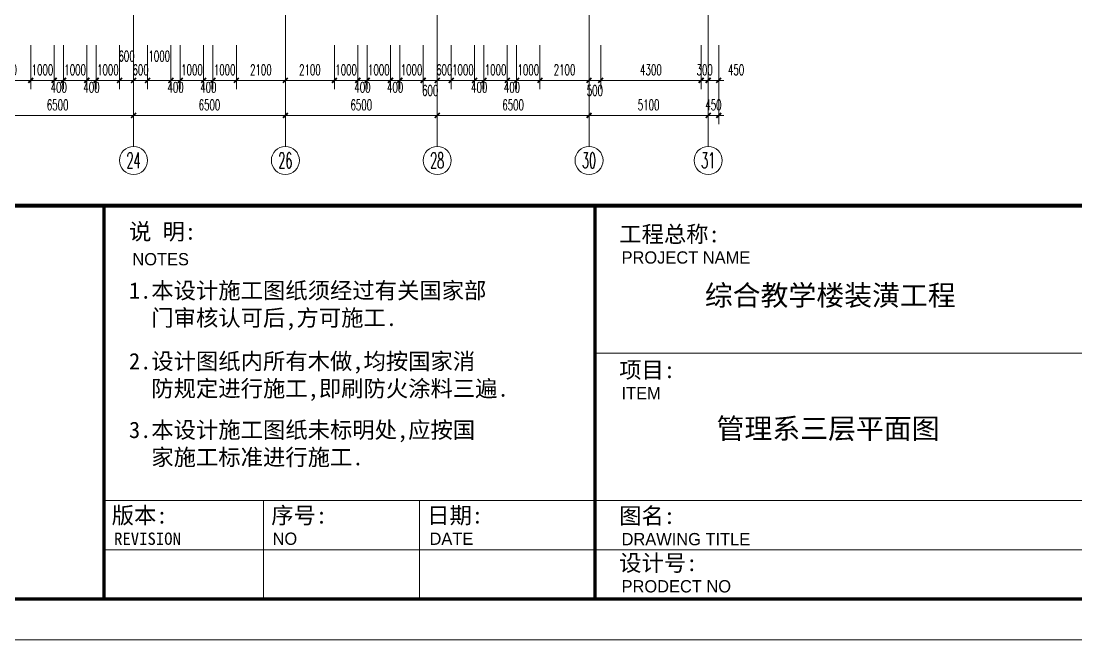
# Model space of a CAD drawing. Extents: x 2719331 to 3465925, y -270324 to -167476.
# Drawn here: x 3090823 to 3135982, y -270324 to -243848 of the extents above; entities that cross this region are included whole.
import ezdxf
from ezdxf.enums import TextEntityAlignment as Align

# ---------------------------------------------------------------- set-up
doc = ezdxf.new("R2010")
doc.units = 0
doc.header["$LTSCALE"] = 1500
doc.header["$MEASUREMENT"] = 0
doc.layers.get('0').update_dxf_attribs({"linetype": 'CONTINUOUS', "lineweight": 0})
doc.layers.get('DEFPOINTS').update_dxf_attribs({"linetype": 'CONTINUOUS', "lineweight": 5})
for name, color, linetype, lineweight in [('AXIS', 7, 'CONTINUOUS', 5), ('AXIS_TEXT', 7, 'CONTINUOUS', 5), ('我的', 7, 'CONTINUOUS', 5)]:
    doc.layers.add(name, color=color, linetype=linetype, lineweight=lineweight)
doc.styles.add('COMPLEX', font='COMPLEX')
doc.styles.add('DIM_FONT', font='romans.shx', dxfattribs={"width": 0.6})
doc.styles.get("Standard").update_dxf_attribs({"font": 'SIMHEI.TTF', "height": 1.2})
doc.dimstyles.new('DIMN150', dxfattribs={"dimscale": 1.5, "dimtxt": 300, "dimasz": 1, "dimexe": 250, "dimexo": 300, "dimgap": 150, "dimtad": 1, "dimdec": 0, "dimdsep": 46, "dimtxsty": 'DIM_FONT', "dimblk": '_DIMX', "dimcen": 2.5, "dimdle": 0.3, "dimclrd": 7, "dimclre": 256, "dimclrt": 256, "dimadec": 0, "dimazin": 0, "dimtfac": 1, "dimtdec": 0, "dimtix": 1, "dimtmove": 2, "dimatfit": 3, "dimldrblk": '_DIMX', "dimfxl": 1, "dimtvp": 1, "dimtolj": 1, "dimtzin": 0, "dimlwd": -1, "dimlwe": -1, "dimarcsym": 0})

# ---------------------------------------------------------------- blocks, each defined once
blk = doc.blocks.new('_AXISO')
blk.add_circle((0, 0), 0.5)
at = {"layer": 'AXIS_TEXT', "style": 'COMPLEX', "width": 1.041667}
blk.add_attdef('A', text='', height=0.56, dxfattribs=at).set_placement((-0.25, -0.28), (0.25, -0.28), align=Align.FIT)
blk = doc.blocks.new('_DIMX')
blk.add_line((-150, 0), (150, 0))
at = {"const_width": 50}
blk.add_lwpolyline([(-70, -70), (70, 70)], dxfattribs=at)
blk = doc.blocks.new('*D1509')
at = {"layer": 'DEFPOINTS', "color": 0, "lineweight": 25}
for p in [(3115138, -244447), (3120239, -244434), (3115138, -247884)]:
    blk.add_point(p, dxfattribs=at)
at = {"layer": '我的'}
for p, q in [((3115138, -244897), (3115138, -248259)), ((3120239, -244884), (3120239, -248259))]:
    blk.add_line(p, q, dxfattribs=at)
at = {"layer": '我的', "color": 7}
blk.add_line((3120237, -247884), (3115140, -247884), dxfattribs=at)
at = {"layer": '我的', "color": 7, "xscale": 1.5, "yscale": 1.5, "zscale": 1.5, "rotation": 180}
blk.add_blockref('_DIMX', (3115138, -247884), dxfattribs=at)
at = {"layer": '我的', "color": 7, "xscale": 1.5, "yscale": 1.5, "zscale": 1.5}
blk.add_blockref('_DIMX', (3120239, -247884), dxfattribs=at)
at = {"layer": '我的', "lineweight": 0, "insert": (3117688, -247434), "char_height": 450, "attachment_point": 5, "style": 'DIM_FONT'}
blk.add_mtext('\\A1;5100', dxfattribs=at)
blk = doc.blocks.new('*D1534')
at = {"layer": 'DEFPOINTS', "color": 0, "lineweight": 25}
for p in [(3093638, -244434), (3094038, -244434), (3093638, -246384)]:
    blk.add_point(p, dxfattribs=at)
at = {"layer": '我的'}
for p, q in [((3093638, -244884), (3093638, -246759)), ((3094038, -244884), (3094038, -246759))]:
    blk.add_line(p, q, dxfattribs=at)
at = {"layer": '我的', "color": 7}
for p, q in [((3093637, -246384), (3093635, -246384)), ((3094038, -246384), (3093638, -246384)), ((3094040, -246384), (3094041, -246384))]:
    blk.add_line(p, q, dxfattribs=at)
at = {"layer": '我的', "color": 7, "xscale": 1.5, "yscale": 1.5, "zscale": 1.5}
blk.add_blockref('_DIMX', (3093638, -246384), dxfattribs=at)
at = {"layer": '我的', "color": 7, "xscale": 1.5, "yscale": 1.5, "zscale": 1.5, "rotation": 180}
blk.add_blockref('_DIMX', (3094038, -246384), dxfattribs=at)
at = {"layer": '我的', "lineweight": 0, "insert": (3093838, -246684), "char_height": 450, "attachment_point": 5, "style": 'DIM_FONT'}
blk.add_mtext('\\A1;400', dxfattribs=at)
blk = doc.blocks.new('*D1535')
at = {"layer": 'DEFPOINTS', "color": 0, "lineweight": 25}
for p in [(3092638, -244434), (3093638, -244434), (3092638, -246384)]:
    blk.add_point(p, dxfattribs=at)
at = {"layer": '我的'}
for p, q in [((3092638, -244884), (3092638, -246759)), ((3093638, -244884), (3093638, -246759))]:
    blk.add_line(p, q, dxfattribs=at)
at = {"layer": '我的', "color": 7}
for p, q in [((3092637, -246384), (3092635, -246384)), ((3093638, -246384), (3092638, -246384)), ((3093640, -246384), (3093641, -246384))]:
    blk.add_line(p, q, dxfattribs=at)
at = {"layer": '我的', "color": 7, "xscale": 1.5, "yscale": 1.5, "zscale": 1.5}
blk.add_blockref('_DIMX', (3092638, -246384), dxfattribs=at)
at = {"layer": '我的', "color": 7, "xscale": 1.5, "yscale": 1.5, "zscale": 1.5, "rotation": 180}
blk.add_blockref('_DIMX', (3093638, -246384), dxfattribs=at)
at = {"layer": '我的', "lineweight": 0, "insert": (3093138, -245934), "char_height": 450, "attachment_point": 5, "style": 'DIM_FONT'}
blk.add_mtext('\\A1;1000', dxfattribs=at)
blk = doc.blocks.new('*D1536')
at = {"layer": 'DEFPOINTS', "color": 0, "lineweight": 25}
for p in [(3092238, -244434), (3092638, -244434), (3092238, -246384)]:
    blk.add_point(p, dxfattribs=at)
at = {"layer": '我的'}
for p, q in [((3092238, -244884), (3092238, -246759)), ((3092638, -244884), (3092638, -246759))]:
    blk.add_line(p, q, dxfattribs=at)
at = {"layer": '我的', "color": 7}
for p, q in [((3092237, -246384), (3092235, -246384)), ((3092638, -246384), (3092238, -246384)), ((3092640, -246384), (3092641, -246384))]:
    blk.add_line(p, q, dxfattribs=at)
at = {"layer": '我的', "color": 7, "xscale": 1.5, "yscale": 1.5, "zscale": 1.5}
blk.add_blockref('_DIMX', (3092238, -246384), dxfattribs=at)
at = {"layer": '我的', "color": 7, "xscale": 1.5, "yscale": 1.5, "zscale": 1.5, "rotation": 180}
blk.add_blockref('_DIMX', (3092638, -246384), dxfattribs=at)
at = {"layer": '我的', "lineweight": 0, "insert": (3092438, -246684), "char_height": 450, "attachment_point": 5, "style": 'DIM_FONT'}
blk.add_mtext('\\A1;400', dxfattribs=at)
blk = doc.blocks.new('*D1537')
at = {"layer": 'DEFPOINTS', "color": 0, "lineweight": 25}
for p in [(3091238, -244434), (3092238, -244434), (3091238, -246384)]:
    blk.add_point(p, dxfattribs=at)
at = {"layer": '我的'}
for p, q in [((3091238, -244884), (3091238, -246759)), ((3092238, -244884), (3092238, -246759))]:
    blk.add_line(p, q, dxfattribs=at)
at = {"layer": '我的', "color": 7}
for p, q in [((3091237, -246384), (3091235, -246384)), ((3092238, -246384), (3091238, -246384)), ((3092240, -246384), (3092241, -246384))]:
    blk.add_line(p, q, dxfattribs=at)
at = {"layer": '我的', "color": 7, "xscale": 1.5, "yscale": 1.5, "zscale": 1.5}
blk.add_blockref('_DIMX', (3091238, -246384), dxfattribs=at)
at = {"layer": '我的', "color": 7, "xscale": 1.5, "yscale": 1.5, "zscale": 1.5, "rotation": 180}
blk.add_blockref('_DIMX', (3092238, -246384), dxfattribs=at)
at = {"layer": '我的', "lineweight": 0, "insert": (3091738, -245934), "char_height": 450, "attachment_point": 5, "style": 'DIM_FONT'}
blk.add_mtext('\\A1;1000', dxfattribs=at)
blk = doc.blocks.new('*D1542')
at = {"layer": 'DEFPOINTS', "color": 0, "lineweight": 25}
for p in [(3115138, -244434), (3115638, -244434), (3115638, -246384)]:
    blk.add_point(p, dxfattribs=at)
at = {"layer": '我的'}
for p, q in [((3115138, -244884), (3115138, -246759)), ((3115638, -244884), (3115638, -246759))]:
    blk.add_line(p, q, dxfattribs=at)
at = {"layer": '我的', "color": 7}
blk.add_line((3115140, -246384), (3115637, -246384), dxfattribs=at)
at = {"layer": '我的', "color": 7, "xscale": 1.5, "yscale": 1.5, "zscale": 1.5, "rotation": 180}
blk.add_blockref('_DIMX', (3115138, -246384), dxfattribs=at)
at = {"layer": '我的', "color": 7, "xscale": 1.5, "yscale": 1.5, "zscale": 1.5}
blk.add_blockref('_DIMX', (3115638, -246384), dxfattribs=at)
at = {"layer": '我的', "lineweight": 0, "insert": (3115388, -246816), "char_height": 450, "attachment_point": 5, "style": 'DIM_FONT'}
blk.add_mtext('\\A1;500', dxfattribs=at)
blk = doc.blocks.new('*D1543')
at = {"layer": 'DEFPOINTS', "color": 0, "lineweight": 25}
for p in [(3113038, -244434), (3115138, -244434), (3115138, -246384)]:
    blk.add_point(p, dxfattribs=at)
at = {"layer": '我的'}
for p, q in [((3113038, -244884), (3113038, -246759)), ((3115138, -244884), (3115138, -246759))]:
    blk.add_line(p, q, dxfattribs=at)
at = {"layer": '我的', "color": 7}
blk.add_line((3113040, -246384), (3115137, -246384), dxfattribs=at)
at = {"layer": '我的', "color": 7, "xscale": 1.5, "yscale": 1.5, "zscale": 1.5, "rotation": 180}
blk.add_blockref('_DIMX', (3113038, -246384), dxfattribs=at)
at = {"layer": '我的', "color": 7, "xscale": 1.5, "yscale": 1.5, "zscale": 1.5}
blk.add_blockref('_DIMX', (3115138, -246384), dxfattribs=at)
at = {"layer": '我的', "lineweight": 0, "insert": (3114088, -245934), "char_height": 450, "attachment_point": 5, "style": 'DIM_FONT'}
blk.add_mtext('\\A1;2100', dxfattribs=at)
blk = doc.blocks.new('*D1545')
at = {"layer": 'DEFPOINTS', "color": 0, "lineweight": 25}
for p in [(3120239, -244434), (3120689, -244884), (3120689, -247884)]:
    blk.add_point(p, dxfattribs=at)
at = {"layer": '我的'}
for p, q in [((3120239, -244884), (3120239, -248259)), ((3120689, -245334), (3120689, -248259))]:
    blk.add_line(p, q, dxfattribs=at)
at = {"layer": '我的', "color": 7}
for p, q in [((3120237, -247884), (3120236, -247884)), ((3120239, -247884), (3120689, -247884)), ((3120690, -247884), (3120692, -247884))]:
    blk.add_line(p, q, dxfattribs=at)
at = {"layer": '我的', "color": 7, "xscale": 1.5, "yscale": 1.5, "zscale": 1.5}
blk.add_blockref('_DIMX', (3120239, -247884), dxfattribs=at)
at = {"layer": '我的', "color": 7, "xscale": 1.5, "yscale": 1.5, "zscale": 1.5, "rotation": 180}
blk.add_blockref('_DIMX', (3120689, -247884), dxfattribs=at)
at = {"layer": '我的', "lineweight": 0, "insert": (3120464, -247434), "char_height": 450, "attachment_point": 5, "style": 'DIM_FONT'}
blk.add_mtext('\\A1;450', dxfattribs=at)
blk = doc.blocks.new('*D1572')
at = {"layer": 'DEFPOINTS', "color": 0, "lineweight": 25}
for p in [(3089138, -244434), (3091238, -244434), (3091238, -246384)]:
    blk.add_point(p, dxfattribs=at)
at = {"layer": '我的'}
for p, q in [((3089138, -244884), (3089138, -246759)), ((3091238, -244884), (3091238, -246759))]:
    blk.add_line(p, q, dxfattribs=at)
at = {"layer": '我的', "color": 7}
blk.add_line((3089140, -246384), (3091237, -246384), dxfattribs=at)
at = {"layer": '我的', "color": 7, "xscale": 1.5, "yscale": 1.5, "zscale": 1.5, "rotation": 180}
blk.add_blockref('_DIMX', (3089138, -246384), dxfattribs=at)
at = {"layer": '我的', "color": 7, "xscale": 1.5, "yscale": 1.5, "zscale": 1.5}
blk.add_blockref('_DIMX', (3091238, -246384), dxfattribs=at)
at = {"layer": '我的', "lineweight": 0, "insert": (3090188, -245934), "char_height": 450, "attachment_point": 5, "style": 'DIM_FONT'}
blk.add_mtext('\\A1;2100', dxfattribs=at)
blk = doc.blocks.new('*D1573')
at = {"layer": 'DEFPOINTS', "color": 0, "lineweight": 25}
for p in [(3094038, -244434), (3095038, -244434), (3095038, -246384)]:
    blk.add_point(p, dxfattribs=at)
at = {"layer": '我的'}
for p, q in [((3094038, -244884), (3094038, -246759)), ((3095038, -244884), (3095038, -246759))]:
    blk.add_line(p, q, dxfattribs=at)
at = {"layer": '我的', "color": 7}
for p, q in [((3094037, -246384), (3094035, -246384)), ((3094038, -246384), (3095038, -246384)), ((3095040, -246384), (3095041, -246384))]:
    blk.add_line(p, q, dxfattribs=at)
at = {"layer": '我的', "color": 7, "xscale": 1.5, "yscale": 1.5, "zscale": 1.5}
blk.add_blockref('_DIMX', (3094038, -246384), dxfattribs=at)
at = {"layer": '我的', "color": 7, "xscale": 1.5, "yscale": 1.5, "zscale": 1.5, "rotation": 180}
blk.add_blockref('_DIMX', (3095038, -246384), dxfattribs=at)
at = {"layer": '我的', "lineweight": 0, "insert": (3094538, -245934), "char_height": 450, "attachment_point": 5, "style": 'DIM_FONT'}
blk.add_mtext('\\A1;1000', dxfattribs=at)
blk = doc.blocks.new('*D1574')
at = {"layer": 'DEFPOINTS', "color": 0, "lineweight": 25}
for p in [(3095038, -244434), (3095638, -244434), (3095038, -246384)]:
    blk.add_point(p, dxfattribs=at)
at = {"layer": '我的'}
for p, q in [((3095038, -244884), (3095038, -246759)), ((3095638, -244884), (3095638, -246759))]:
    blk.add_line(p, q, dxfattribs=at)
at = {"layer": '我的', "color": 7}
blk.add_line((3095637, -246384), (3095040, -246384), dxfattribs=at)
at = {"layer": '我的', "color": 7, "xscale": 1.5, "yscale": 1.5, "zscale": 1.5, "rotation": 180}
blk.add_blockref('_DIMX', (3095038, -246384), dxfattribs=at)
at = {"layer": '我的', "color": 7, "xscale": 1.5, "yscale": 1.5, "zscale": 1.5}
blk.add_blockref('_DIMX', (3095638, -246384), dxfattribs=at)
at = {"layer": '我的', "lineweight": 0, "insert": (3095338, -245347), "char_height": 450, "attachment_point": 5, "style": 'DIM_FONT'}
blk.add_mtext('\\A1;600', dxfattribs=at)
blk = doc.blocks.new('*D1575')
at = {"layer": 'DEFPOINTS', "color": 0, "lineweight": 25}
for p in [(3095638, -244434), (3096238, -244434), (3096238, -246384)]:
    blk.add_point(p, dxfattribs=at)
at = {"layer": '我的'}
for p, q in [((3095638, -244884), (3095638, -246759)), ((3096238, -244884), (3096238, -246759))]:
    blk.add_line(p, q, dxfattribs=at)
at = {"layer": '我的', "color": 7}
for p, q in [((3095637, -246384), (3095635, -246384)), ((3095638, -246384), (3096238, -246384)), ((3096240, -246384), (3096241, -246384))]:
    blk.add_line(p, q, dxfattribs=at)
at = {"layer": '我的', "color": 7, "xscale": 1.5, "yscale": 1.5, "zscale": 1.5}
blk.add_blockref('_DIMX', (3095638, -246384), dxfattribs=at)
at = {"layer": '我的', "color": 7, "xscale": 1.5, "yscale": 1.5, "zscale": 1.5, "rotation": 180}
blk.add_blockref('_DIMX', (3096238, -246384), dxfattribs=at)
at = {"layer": '我的', "lineweight": 0, "insert": (3095938, -245934), "char_height": 450, "attachment_point": 5, "style": 'DIM_FONT'}
blk.add_mtext('\\A1;600', dxfattribs=at)
blk = doc.blocks.new('*D1576')
at = {"layer": 'DEFPOINTS', "color": 0, "lineweight": 25}
for p in [(3097238, -244434), (3097638, -244434), (3097638, -246384)]:
    blk.add_point(p, dxfattribs=at)
at = {"layer": '我的'}
for p, q in [((3097238, -244884), (3097238, -246759)), ((3097638, -244884), (3097638, -246759))]:
    blk.add_line(p, q, dxfattribs=at)
at = {"layer": '我的', "color": 7}
for p, q in [((3097237, -246384), (3097235, -246384)), ((3097238, -246384), (3097638, -246384)), ((3097640, -246384), (3097641, -246384))]:
    blk.add_line(p, q, dxfattribs=at)
at = {"layer": '我的', "color": 7, "xscale": 1.5, "yscale": 1.5, "zscale": 1.5}
blk.add_blockref('_DIMX', (3097238, -246384), dxfattribs=at)
at = {"layer": '我的', "color": 7, "xscale": 1.5, "yscale": 1.5, "zscale": 1.5, "rotation": 180}
blk.add_blockref('_DIMX', (3097638, -246384), dxfattribs=at)
at = {"layer": '我的', "lineweight": 0, "insert": (3097438, -246684), "char_height": 450, "attachment_point": 5, "style": 'DIM_FONT'}
blk.add_mtext('\\A1;400', dxfattribs=at)
blk = doc.blocks.new('*D1577')
at = {"layer": 'DEFPOINTS', "color": 0, "lineweight": 25}
for p in [(3097638, -244434), (3098638, -244434), (3098638, -246384)]:
    blk.add_point(p, dxfattribs=at)
at = {"layer": '我的'}
for p, q in [((3097638, -244884), (3097638, -246759)), ((3098638, -244884), (3098638, -246759))]:
    blk.add_line(p, q, dxfattribs=at)
at = {"layer": '我的', "color": 7}
for p, q in [((3097637, -246384), (3097635, -246384)), ((3097638, -246384), (3098638, -246384)), ((3098640, -246384), (3098641, -246384))]:
    blk.add_line(p, q, dxfattribs=at)
at = {"layer": '我的', "color": 7, "xscale": 1.5, "yscale": 1.5, "zscale": 1.5}
blk.add_blockref('_DIMX', (3097638, -246384), dxfattribs=at)
at = {"layer": '我的', "color": 7, "xscale": 1.5, "yscale": 1.5, "zscale": 1.5, "rotation": 180}
blk.add_blockref('_DIMX', (3098638, -246384), dxfattribs=at)
at = {"layer": '我的', "lineweight": 0, "insert": (3098138, -245934), "char_height": 450, "attachment_point": 5, "style": 'DIM_FONT'}
blk.add_mtext('\\A1;1000', dxfattribs=at)
blk = doc.blocks.new('*D1578')
at = {"layer": 'DEFPOINTS', "color": 0, "lineweight": 25}
for p in [(3098638, -244434), (3099038, -244434), (3099038, -246384)]:
    blk.add_point(p, dxfattribs=at)
at = {"layer": '我的'}
for p, q in [((3098638, -244884), (3098638, -246759)), ((3099038, -244884), (3099038, -246759))]:
    blk.add_line(p, q, dxfattribs=at)
at = {"layer": '我的', "color": 7}
for p, q in [((3098637, -246384), (3098635, -246384)), ((3098638, -246384), (3099038, -246384)), ((3099040, -246384), (3099041, -246384))]:
    blk.add_line(p, q, dxfattribs=at)
at = {"layer": '我的', "color": 7, "xscale": 1.5, "yscale": 1.5, "zscale": 1.5}
blk.add_blockref('_DIMX', (3098638, -246384), dxfattribs=at)
at = {"layer": '我的', "color": 7, "xscale": 1.5, "yscale": 1.5, "zscale": 1.5, "rotation": 180}
blk.add_blockref('_DIMX', (3099038, -246384), dxfattribs=at)
at = {"layer": '我的', "lineweight": 0, "insert": (3098838, -246684), "char_height": 450, "attachment_point": 5, "style": 'DIM_FONT'}
blk.add_mtext('\\A1;400', dxfattribs=at)
blk = doc.blocks.new('*D1579')
at = {"layer": 'DEFPOINTS', "color": 0, "lineweight": 25}
for p in [(3099038, -244434), (3100038, -244434), (3100038, -246384)]:
    blk.add_point(p, dxfattribs=at)
at = {"layer": '我的'}
for p, q in [((3099038, -244884), (3099038, -246759)), ((3100038, -244884), (3100038, -246759))]:
    blk.add_line(p, q, dxfattribs=at)
at = {"layer": '我的', "color": 7}
for p, q in [((3099037, -246384), (3099035, -246384)), ((3099038, -246384), (3100038, -246384)), ((3100040, -246384), (3100041, -246384))]:
    blk.add_line(p, q, dxfattribs=at)
at = {"layer": '我的', "color": 7, "xscale": 1.5, "yscale": 1.5, "zscale": 1.5}
blk.add_blockref('_DIMX', (3099038, -246384), dxfattribs=at)
at = {"layer": '我的', "color": 7, "xscale": 1.5, "yscale": 1.5, "zscale": 1.5, "rotation": 180}
blk.add_blockref('_DIMX', (3100038, -246384), dxfattribs=at)
at = {"layer": '我的', "lineweight": 0, "insert": (3099538, -245934), "char_height": 450, "attachment_point": 5, "style": 'DIM_FONT'}
blk.add_mtext('\\A1;1000', dxfattribs=at)
blk = doc.blocks.new('*D1580')
at = {"layer": 'DEFPOINTS', "color": 0, "lineweight": 25}
for p in [(3096238, -244434), (3097238, -244434), (3096238, -246384)]:
    blk.add_point(p, dxfattribs=at)
at = {"layer": '我的'}
for p, q in [((3096238, -244884), (3096238, -246759)), ((3097238, -244884), (3097238, -246759))]:
    blk.add_line(p, q, dxfattribs=at)
at = {"layer": '我的', "color": 7}
blk.add_line((3097237, -246384), (3096240, -246384), dxfattribs=at)
at = {"layer": '我的', "color": 7, "xscale": 1.5, "yscale": 1.5, "zscale": 1.5, "rotation": 180}
blk.add_blockref('_DIMX', (3096238, -246384), dxfattribs=at)
at = {"layer": '我的', "color": 7, "xscale": 1.5, "yscale": 1.5, "zscale": 1.5}
blk.add_blockref('_DIMX', (3097238, -246384), dxfattribs=at)
at = {"layer": '我的', "lineweight": 0, "insert": (3096738, -245347), "char_height": 450, "attachment_point": 5, "style": 'DIM_FONT'}
blk.add_mtext('\\A1;1000', dxfattribs=at)
blk = doc.blocks.new('*D1582')
at = {"layer": 'DEFPOINTS', "color": 0, "lineweight": 25}
for p in [(3089138, -244434), (3095638, -244434), (3089138, -247884)]:
    blk.add_point(p, dxfattribs=at)
at = {"layer": '我的'}
for p, q in [((3089138, -244884), (3089138, -248259)), ((3095638, -244884), (3095638, -248259))]:
    blk.add_line(p, q, dxfattribs=at)
at = {"layer": '我的', "color": 7}
blk.add_line((3095637, -247884), (3089140, -247884), dxfattribs=at)
at = {"layer": '我的', "color": 7, "xscale": 1.5, "yscale": 1.5, "zscale": 1.5, "rotation": 180}
blk.add_blockref('_DIMX', (3089138, -247884), dxfattribs=at)
at = {"layer": '我的', "color": 7, "xscale": 1.5, "yscale": 1.5, "zscale": 1.5}
blk.add_blockref('_DIMX', (3095638, -247884), dxfattribs=at)
at = {"layer": '我的', "lineweight": 0, "insert": (3092388, -247434), "char_height": 450, "attachment_point": 5, "style": 'DIM_FONT'}
blk.add_mtext('\\A1;6500', dxfattribs=at)
blk = doc.blocks.new('*D1583')
at = {"layer": 'DEFPOINTS', "color": 0, "lineweight": 25}
for p in [(3095638, -244434), (3102138, -244434), (3102138, -247884)]:
    blk.add_point(p, dxfattribs=at)
at = {"layer": '我的'}
for p, q in [((3095638, -244884), (3095638, -248259)), ((3102138, -244884), (3102138, -248259))]:
    blk.add_line(p, q, dxfattribs=at)
at = {"layer": '我的', "color": 7}
blk.add_line((3095640, -247884), (3102137, -247884), dxfattribs=at)
at = {"layer": '我的', "color": 7, "xscale": 1.5, "yscale": 1.5, "zscale": 1.5, "rotation": 180}
blk.add_blockref('_DIMX', (3095638, -247884), dxfattribs=at)
at = {"layer": '我的', "color": 7, "xscale": 1.5, "yscale": 1.5, "zscale": 1.5}
blk.add_blockref('_DIMX', (3102138, -247884), dxfattribs=at)
at = {"layer": '我的', "lineweight": 0, "insert": (3098888, -247434), "char_height": 450, "attachment_point": 5, "style": 'DIM_FONT'}
blk.add_mtext('\\A1;6500', dxfattribs=at)
blk = doc.blocks.new('*D1584')
at = {"layer": 'DEFPOINTS', "color": 0, "lineweight": 25}
for p in [(3102138, -244434), (3108638, -244434), (3102138, -247884)]:
    blk.add_point(p, dxfattribs=at)
at = {"layer": '我的'}
for p, q in [((3102138, -244884), (3102138, -248259)), ((3108638, -244884), (3108638, -248259))]:
    blk.add_line(p, q, dxfattribs=at)
at = {"layer": '我的', "color": 7}
blk.add_line((3108637, -247884), (3102140, -247884), dxfattribs=at)
at = {"layer": '我的', "color": 7, "xscale": 1.5, "yscale": 1.5, "zscale": 1.5, "rotation": 180}
blk.add_blockref('_DIMX', (3102138, -247884), dxfattribs=at)
at = {"layer": '我的', "color": 7, "xscale": 1.5, "yscale": 1.5, "zscale": 1.5}
blk.add_blockref('_DIMX', (3108638, -247884), dxfattribs=at)
at = {"layer": '我的', "lineweight": 0, "insert": (3105388, -247434), "char_height": 450, "attachment_point": 5, "style": 'DIM_FONT'}
blk.add_mtext('\\A1;6500', dxfattribs=at)
blk = doc.blocks.new('*D1585')
at = {"layer": 'DEFPOINTS', "color": 0, "lineweight": 25}
for p in [(3108638, -244434), (3115138, -244434), (3115138, -247884)]:
    blk.add_point(p, dxfattribs=at)
at = {"layer": '我的'}
for p, q in [((3108638, -244884), (3108638, -248259)), ((3115138, -244884), (3115138, -248259))]:
    blk.add_line(p, q, dxfattribs=at)
at = {"layer": '我的', "color": 7}
blk.add_line((3108640, -247884), (3115137, -247884), dxfattribs=at)
at = {"layer": '我的', "color": 7, "xscale": 1.5, "yscale": 1.5, "zscale": 1.5, "rotation": 180}
blk.add_blockref('_DIMX', (3108638, -247884), dxfattribs=at)
at = {"layer": '我的', "color": 7, "xscale": 1.5, "yscale": 1.5, "zscale": 1.5}
blk.add_blockref('_DIMX', (3115138, -247884), dxfattribs=at)
at = {"layer": '我的', "lineweight": 0, "insert": (3111888, -247434), "char_height": 450, "attachment_point": 5, "style": 'DIM_FONT'}
blk.add_mtext('\\A1;6500', dxfattribs=at)
blk = doc.blocks.new('*D1586')
at = {"layer": 'DEFPOINTS', "color": 0, "lineweight": 25}
for p in [(3105238, -244434), (3105638, -244434), (3105638, -246384)]:
    blk.add_point(p, dxfattribs=at)
at = {"layer": '我的'}
for p, q in [((3105238, -244884), (3105238, -246759)), ((3105638, -244884), (3105638, -246759))]:
    blk.add_line(p, q, dxfattribs=at)
at = {"layer": '我的', "color": 7}
for p, q in [((3105237, -246384), (3105235, -246384)), ((3105238, -246384), (3105638, -246384)), ((3105640, -246384), (3105641, -246384))]:
    blk.add_line(p, q, dxfattribs=at)
at = {"layer": '我的', "color": 7, "xscale": 1.5, "yscale": 1.5, "zscale": 1.5}
blk.add_blockref('_DIMX', (3105238, -246384), dxfattribs=at)
at = {"layer": '我的', "color": 7, "xscale": 1.5, "yscale": 1.5, "zscale": 1.5, "rotation": 180}
blk.add_blockref('_DIMX', (3105638, -246384), dxfattribs=at)
at = {"layer": '我的', "lineweight": 0, "insert": (3105438, -246684), "char_height": 450, "attachment_point": 5, "style": 'DIM_FONT'}
blk.add_mtext('\\A1;400', dxfattribs=at)
blk = doc.blocks.new('*D1587')
at = {"layer": 'DEFPOINTS', "color": 0, "lineweight": 25}
for p in [(3105638, -244434), (3106638, -244434), (3106638, -246384)]:
    blk.add_point(p, dxfattribs=at)
at = {"layer": '我的'}
for p, q in [((3105638, -244884), (3105638, -246759)), ((3106638, -244884), (3106638, -246759))]:
    blk.add_line(p, q, dxfattribs=at)
at = {"layer": '我的', "color": 7}
for p, q in [((3105637, -246384), (3105635, -246384)), ((3105638, -246384), (3106638, -246384)), ((3106640, -246384), (3106641, -246384))]:
    blk.add_line(p, q, dxfattribs=at)
at = {"layer": '我的', "color": 7, "xscale": 1.5, "yscale": 1.5, "zscale": 1.5}
blk.add_blockref('_DIMX', (3105638, -246384), dxfattribs=at)
at = {"layer": '我的', "color": 7, "xscale": 1.5, "yscale": 1.5, "zscale": 1.5, "rotation": 180}
blk.add_blockref('_DIMX', (3106638, -246384), dxfattribs=at)
at = {"layer": '我的', "lineweight": 0, "insert": (3106138, -245934), "char_height": 450, "attachment_point": 5, "style": 'DIM_FONT'}
blk.add_mtext('\\A1;1000', dxfattribs=at)
blk = doc.blocks.new('*D1588')
at = {"layer": 'DEFPOINTS', "color": 0, "lineweight": 25}
for p in [(3106638, -244434), (3107038, -244434), (3107038, -246384)]:
    blk.add_point(p, dxfattribs=at)
at = {"layer": '我的'}
for p, q in [((3106638, -244884), (3106638, -246759)), ((3107038, -244884), (3107038, -246759))]:
    blk.add_line(p, q, dxfattribs=at)
at = {"layer": '我的', "color": 7}
for p, q in [((3106637, -246384), (3106635, -246384)), ((3106638, -246384), (3107038, -246384)), ((3107040, -246384), (3107041, -246384))]:
    blk.add_line(p, q, dxfattribs=at)
at = {"layer": '我的', "color": 7, "xscale": 1.5, "yscale": 1.5, "zscale": 1.5}
blk.add_blockref('_DIMX', (3106638, -246384), dxfattribs=at)
at = {"layer": '我的', "color": 7, "xscale": 1.5, "yscale": 1.5, "zscale": 1.5, "rotation": 180}
blk.add_blockref('_DIMX', (3107038, -246384), dxfattribs=at)
at = {"layer": '我的', "lineweight": 0, "insert": (3106838, -246684), "char_height": 450, "attachment_point": 5, "style": 'DIM_FONT'}
blk.add_mtext('\\A1;400', dxfattribs=at)
blk = doc.blocks.new('*D1589')
at = {"layer": 'DEFPOINTS', "color": 0, "lineweight": 25}
for p in [(3107038, -244434), (3108038, -244434), (3108038, -246384)]:
    blk.add_point(p, dxfattribs=at)
at = {"layer": '我的'}
for p, q in [((3107038, -244884), (3107038, -246759)), ((3108038, -244884), (3108038, -246759))]:
    blk.add_line(p, q, dxfattribs=at)
at = {"layer": '我的', "color": 7}
for p, q in [((3107037, -246384), (3107035, -246384)), ((3107038, -246384), (3108038, -246384)), ((3108040, -246384), (3108041, -246384))]:
    blk.add_line(p, q, dxfattribs=at)
at = {"layer": '我的', "color": 7, "xscale": 1.5, "yscale": 1.5, "zscale": 1.5}
blk.add_blockref('_DIMX', (3107038, -246384), dxfattribs=at)
at = {"layer": '我的', "color": 7, "xscale": 1.5, "yscale": 1.5, "zscale": 1.5, "rotation": 180}
blk.add_blockref('_DIMX', (3108038, -246384), dxfattribs=at)
at = {"layer": '我的', "lineweight": 0, "insert": (3107538, -245934), "char_height": 450, "attachment_point": 5, "style": 'DIM_FONT'}
blk.add_mtext('\\A1;1000', dxfattribs=at)
blk = doc.blocks.new('*D1590')
at = {"layer": 'DEFPOINTS', "color": 0, "lineweight": 25}
for p in [(3104238, -244434), (3105238, -244434), (3104238, -246384)]:
    blk.add_point(p, dxfattribs=at)
at = {"layer": '我的'}
for p, q in [((3104238, -244884), (3104238, -246759)), ((3105238, -244884), (3105238, -246759))]:
    blk.add_line(p, q, dxfattribs=at)
at = {"layer": '我的', "color": 7}
for p, q in [((3104237, -246384), (3104235, -246384)), ((3105238, -246384), (3104238, -246384)), ((3105240, -246384), (3105241, -246384))]:
    blk.add_line(p, q, dxfattribs=at)
at = {"layer": '我的', "color": 7, "xscale": 1.5, "yscale": 1.5, "zscale": 1.5}
blk.add_blockref('_DIMX', (3104238, -246384), dxfattribs=at)
at = {"layer": '我的', "color": 7, "xscale": 1.5, "yscale": 1.5, "zscale": 1.5, "rotation": 180}
blk.add_blockref('_DIMX', (3105238, -246384), dxfattribs=at)
at = {"layer": '我的', "lineweight": 0, "insert": (3104738, -245934), "char_height": 450, "attachment_point": 5, "style": 'DIM_FONT'}
blk.add_mtext('\\A1;1000', dxfattribs=at)
blk = doc.blocks.new('*D1591')
at = {"layer": 'DEFPOINTS', "color": 0, "lineweight": 25}
for p in [(3100038, -244434), (3102138, -244434), (3100038, -246384)]:
    blk.add_point(p, dxfattribs=at)
at = {"layer": '我的'}
for p, q in [((3100038, -244884), (3100038, -246759)), ((3102138, -244884), (3102138, -246759))]:
    blk.add_line(p, q, dxfattribs=at)
at = {"layer": '我的', "color": 7}
blk.add_line((3102137, -246384), (3100040, -246384), dxfattribs=at)
at = {"layer": '我的', "color": 7, "xscale": 1.5, "yscale": 1.5, "zscale": 1.5, "rotation": 180}
blk.add_blockref('_DIMX', (3100038, -246384), dxfattribs=at)
at = {"layer": '我的', "color": 7, "xscale": 1.5, "yscale": 1.5, "zscale": 1.5}
blk.add_blockref('_DIMX', (3102138, -246384), dxfattribs=at)
at = {"layer": '我的', "lineweight": 0, "insert": (3101088, -245934), "char_height": 450, "attachment_point": 5, "style": 'DIM_FONT'}
blk.add_mtext('\\A1;2100', dxfattribs=at)
blk = doc.blocks.new('*D1592')
at = {"layer": 'DEFPOINTS', "color": 0, "lineweight": 25}
for p in [(3102138, -244434), (3104238, -244434), (3104238, -246384)]:
    blk.add_point(p, dxfattribs=at)
at = {"layer": '我的'}
for p, q in [((3102138, -244884), (3102138, -246759)), ((3104238, -244884), (3104238, -246759))]:
    blk.add_line(p, q, dxfattribs=at)
at = {"layer": '我的', "color": 7}
blk.add_line((3102140, -246384), (3104237, -246384), dxfattribs=at)
at = {"layer": '我的', "color": 7, "xscale": 1.5, "yscale": 1.5, "zscale": 1.5, "rotation": 180}
blk.add_blockref('_DIMX', (3102138, -246384), dxfattribs=at)
at = {"layer": '我的', "color": 7, "xscale": 1.5, "yscale": 1.5, "zscale": 1.5}
blk.add_blockref('_DIMX', (3104238, -246384), dxfattribs=at)
at = {"layer": '我的', "lineweight": 0, "insert": (3103188, -245934), "char_height": 450, "attachment_point": 5, "style": 'DIM_FONT'}
blk.add_mtext('\\A1;2100', dxfattribs=at)
blk = doc.blocks.new('*D1593')
at = {"layer": 'DEFPOINTS', "color": 0, "lineweight": 25}
for p in [(3108638, -244434), (3109238, -244434), (3109238, -246384)]:
    blk.add_point(p, dxfattribs=at)
at = {"layer": '我的'}
for p, q in [((3108638, -244884), (3108638, -246759)), ((3109238, -244884), (3109238, -246759))]:
    blk.add_line(p, q, dxfattribs=at)
at = {"layer": '我的', "color": 7}
for p, q in [((3108637, -246384), (3108635, -246384)), ((3108638, -246384), (3109238, -246384)), ((3109240, -246384), (3109241, -246384))]:
    blk.add_line(p, q, dxfattribs=at)
at = {"layer": '我的', "color": 7, "xscale": 1.5, "yscale": 1.5, "zscale": 1.5}
blk.add_blockref('_DIMX', (3108638, -246384), dxfattribs=at)
at = {"layer": '我的', "color": 7, "xscale": 1.5, "yscale": 1.5, "zscale": 1.5, "rotation": 180}
blk.add_blockref('_DIMX', (3109238, -246384), dxfattribs=at)
at = {"layer": '我的', "lineweight": 0, "insert": (3108938, -245934), "char_height": 450, "attachment_point": 5, "style": 'DIM_FONT'}
blk.add_mtext('\\A1;600', dxfattribs=at)
blk = doc.blocks.new('*D1594')
at = {"layer": 'DEFPOINTS', "color": 0, "lineweight": 25}
for p in [(3108038, -244434), (3108638, -244434), (3108038, -246384)]:
    blk.add_point(p, dxfattribs=at)
at = {"layer": '我的'}
for p, q in [((3108038, -244884), (3108038, -246759)), ((3108638, -244884), (3108638, -246759))]:
    blk.add_line(p, q, dxfattribs=at)
at = {"layer": '我的', "color": 7}
blk.add_line((3108637, -246384), (3108040, -246384), dxfattribs=at)
at = {"layer": '我的', "color": 7, "xscale": 1.5, "yscale": 1.5, "zscale": 1.5, "rotation": 180}
blk.add_blockref('_DIMX', (3108038, -246384), dxfattribs=at)
at = {"layer": '我的', "color": 7, "xscale": 1.5, "yscale": 1.5, "zscale": 1.5}
blk.add_blockref('_DIMX', (3108638, -246384), dxfattribs=at)
at = {"layer": '我的', "lineweight": 0, "insert": (3108338, -246816), "char_height": 450, "attachment_point": 5, "style": 'DIM_FONT'}
blk.add_mtext('\\A1;600', dxfattribs=at)
blk = doc.blocks.new('*D1595')
at = {"layer": 'DEFPOINTS', "color": 0, "lineweight": 25}
for p in [(3111638, -244434), (3112038, -244434), (3111638, -246384)]:
    blk.add_point(p, dxfattribs=at)
at = {"layer": '我的'}
for p, q in [((3111638, -244884), (3111638, -246759)), ((3112038, -244884), (3112038, -246759))]:
    blk.add_line(p, q, dxfattribs=at)
at = {"layer": '我的', "color": 7}
for p, q in [((3111637, -246384), (3111635, -246384)), ((3112038, -246384), (3111638, -246384)), ((3112040, -246384), (3112041, -246384))]:
    blk.add_line(p, q, dxfattribs=at)
at = {"layer": '我的', "color": 7, "xscale": 1.5, "yscale": 1.5, "zscale": 1.5}
blk.add_blockref('_DIMX', (3111638, -246384), dxfattribs=at)
at = {"layer": '我的', "color": 7, "xscale": 1.5, "yscale": 1.5, "zscale": 1.5, "rotation": 180}
blk.add_blockref('_DIMX', (3112038, -246384), dxfattribs=at)
at = {"layer": '我的', "lineweight": 0, "insert": (3111838, -246684), "char_height": 450, "attachment_point": 5, "style": 'DIM_FONT'}
blk.add_mtext('\\A1;400', dxfattribs=at)
blk = doc.blocks.new('*D1596')
at = {"layer": 'DEFPOINTS', "color": 0, "lineweight": 25}
for p in [(3110638, -244434), (3111638, -244434), (3110638, -246384)]:
    blk.add_point(p, dxfattribs=at)
at = {"layer": '我的'}
for p, q in [((3110638, -244884), (3110638, -246759)), ((3111638, -244884), (3111638, -246759))]:
    blk.add_line(p, q, dxfattribs=at)
at = {"layer": '我的', "color": 7}
for p, q in [((3110637, -246384), (3110635, -246384)), ((3111638, -246384), (3110638, -246384)), ((3111640, -246384), (3111641, -246384))]:
    blk.add_line(p, q, dxfattribs=at)
at = {"layer": '我的', "color": 7, "xscale": 1.5, "yscale": 1.5, "zscale": 1.5}
blk.add_blockref('_DIMX', (3110638, -246384), dxfattribs=at)
at = {"layer": '我的', "color": 7, "xscale": 1.5, "yscale": 1.5, "zscale": 1.5, "rotation": 180}
blk.add_blockref('_DIMX', (3111638, -246384), dxfattribs=at)
at = {"layer": '我的', "lineweight": 0, "insert": (3111138, -245934), "char_height": 450, "attachment_point": 5, "style": 'DIM_FONT'}
blk.add_mtext('\\A1;1000', dxfattribs=at)
blk = doc.blocks.new('*D1597')
at = {"layer": 'DEFPOINTS', "color": 0, "lineweight": 25}
for p in [(3110238, -244434), (3110638, -244434), (3110238, -246384)]:
    blk.add_point(p, dxfattribs=at)
at = {"layer": '我的'}
for p, q in [((3110238, -244884), (3110238, -246759)), ((3110638, -244884), (3110638, -246759))]:
    blk.add_line(p, q, dxfattribs=at)
at = {"layer": '我的', "color": 7}
for p, q in [((3110237, -246384), (3110235, -246384)), ((3110638, -246384), (3110238, -246384)), ((3110640, -246384), (3110641, -246384))]:
    blk.add_line(p, q, dxfattribs=at)
at = {"layer": '我的', "color": 7, "xscale": 1.5, "yscale": 1.5, "zscale": 1.5}
blk.add_blockref('_DIMX', (3110238, -246384), dxfattribs=at)
at = {"layer": '我的', "color": 7, "xscale": 1.5, "yscale": 1.5, "zscale": 1.5, "rotation": 180}
blk.add_blockref('_DIMX', (3110638, -246384), dxfattribs=at)
at = {"layer": '我的', "lineweight": 0, "insert": (3110438, -246684), "char_height": 450, "attachment_point": 5, "style": 'DIM_FONT'}
blk.add_mtext('\\A1;400', dxfattribs=at)
blk = doc.blocks.new('*D1598')
at = {"layer": 'DEFPOINTS', "color": 0, "lineweight": 25}
for p in [(3109238, -244434), (3110238, -244434), (3109238, -246384)]:
    blk.add_point(p, dxfattribs=at)
at = {"layer": '我的'}
for p, q in [((3109238, -244884), (3109238, -246759)), ((3110238, -244884), (3110238, -246759))]:
    blk.add_line(p, q, dxfattribs=at)
at = {"layer": '我的', "color": 7}
for p, q in [((3109237, -246384), (3109235, -246384)), ((3110238, -246384), (3109238, -246384)), ((3110240, -246384), (3110241, -246384))]:
    blk.add_line(p, q, dxfattribs=at)
at = {"layer": '我的', "color": 7, "xscale": 1.5, "yscale": 1.5, "zscale": 1.5}
blk.add_blockref('_DIMX', (3109238, -246384), dxfattribs=at)
at = {"layer": '我的', "color": 7, "xscale": 1.5, "yscale": 1.5, "zscale": 1.5, "rotation": 180}
blk.add_blockref('_DIMX', (3110238, -246384), dxfattribs=at)
at = {"layer": '我的', "lineweight": 0, "insert": (3109738, -245934), "char_height": 450, "attachment_point": 5, "style": 'DIM_FONT'}
blk.add_mtext('\\A1;1000', dxfattribs=at)
blk = doc.blocks.new('*D1599')
at = {"layer": 'DEFPOINTS', "color": 0, "lineweight": 25}
for p in [(3112038, -244434), (3113038, -244434), (3113038, -246384)]:
    blk.add_point(p, dxfattribs=at)
at = {"layer": '我的'}
for p, q in [((3112038, -244884), (3112038, -246759)), ((3113038, -244884), (3113038, -246759))]:
    blk.add_line(p, q, dxfattribs=at)
at = {"layer": '我的', "color": 7}
for p, q in [((3112037, -246384), (3112035, -246384)), ((3112038, -246384), (3113038, -246384)), ((3113040, -246384), (3113041, -246384))]:
    blk.add_line(p, q, dxfattribs=at)
at = {"layer": '我的', "color": 7, "xscale": 1.5, "yscale": 1.5, "zscale": 1.5}
blk.add_blockref('_DIMX', (3112038, -246384), dxfattribs=at)
at = {"layer": '我的', "color": 7, "xscale": 1.5, "yscale": 1.5, "zscale": 1.5, "rotation": 180}
blk.add_blockref('_DIMX', (3113038, -246384), dxfattribs=at)
at = {"layer": '我的', "lineweight": 0, "insert": (3112538, -245934), "char_height": 450, "attachment_point": 5, "style": 'DIM_FONT'}
blk.add_mtext('\\A1;1000', dxfattribs=at)
blk = doc.blocks.new('*D1600')
at = {"layer": 'DEFPOINTS', "color": 0, "lineweight": 25}
for p in [(3115638, -244434), (3119938, -244434), (3119938, -246384)]:
    blk.add_point(p, dxfattribs=at)
at = {"layer": '我的'}
for p, q in [((3115638, -244884), (3115638, -246759)), ((3119938, -244884), (3119938, -246759))]:
    blk.add_line(p, q, dxfattribs=at)
at = {"layer": '我的', "color": 7}
blk.add_line((3115640, -246384), (3119937, -246384), dxfattribs=at)
at = {"layer": '我的', "color": 7, "xscale": 1.5, "yscale": 1.5, "zscale": 1.5, "rotation": 180}
blk.add_blockref('_DIMX', (3115638, -246384), dxfattribs=at)
at = {"layer": '我的', "color": 7, "xscale": 1.5, "yscale": 1.5, "zscale": 1.5}
blk.add_blockref('_DIMX', (3119938, -246384), dxfattribs=at)
at = {"layer": '我的', "lineweight": 0, "insert": (3117788, -245934), "char_height": 450, "attachment_point": 5, "style": 'DIM_FONT'}
blk.add_mtext('\\A1;4300', dxfattribs=at)
blk = doc.blocks.new('*D1601')
at = {"layer": 'DEFPOINTS', "color": 0, "lineweight": 25}
for p in [(3119938, -244434), (3120238, -244434), (3119938, -246384)]:
    blk.add_point(p, dxfattribs=at)
at = {"layer": '我的'}
for p, q in [((3119938, -244884), (3119938, -246759)), ((3120238, -244884), (3120238, -246759))]:
    blk.add_line(p, q, dxfattribs=at)
at = {"layer": '我的', "color": 7}
for p, q in [((3119937, -246384), (3119935, -246384)), ((3120238, -246384), (3119938, -246384)), ((3120240, -246384), (3120241, -246384))]:
    blk.add_line(p, q, dxfattribs=at)
at = {"layer": '我的', "color": 7, "xscale": 1.5, "yscale": 1.5, "zscale": 1.5}
blk.add_blockref('_DIMX', (3119938, -246384), dxfattribs=at)
at = {"layer": '我的', "color": 7, "xscale": 1.5, "yscale": 1.5, "zscale": 1.5, "rotation": 180}
blk.add_blockref('_DIMX', (3120238, -246384), dxfattribs=at)
at = {"layer": '我的', "lineweight": 0, "insert": (3120088, -245934), "char_height": 450, "attachment_point": 5, "style": 'DIM_FONT'}
blk.add_mtext('\\A1;300', dxfattribs=at)
blk = doc.blocks.new('*D1602')
at = {"layer": 'DEFPOINTS', "color": 0, "lineweight": 25}
for p in [(3120238, -244434), (3120689, -244434), (3120689, -246384)]:
    blk.add_point(p, dxfattribs=at)
at = {"layer": '我的'}
for p, q in [((3120238, -244884), (3120238, -246759)), ((3120689, -244884), (3120689, -246759))]:
    blk.add_line(p, q, dxfattribs=at)
at = {"layer": '我的', "color": 7}
for p, q in [((3120237, -246384), (3120235, -246384)), ((3120238, -246384), (3120689, -246384)), ((3120690, -246384), (3120692, -246384))]:
    blk.add_line(p, q, dxfattribs=at)
at = {"layer": '我的', "color": 7, "xscale": 1.5, "yscale": 1.5, "zscale": 1.5}
blk.add_blockref('_DIMX', (3120238, -246384), dxfattribs=at)
at = {"layer": '我的', "color": 7, "xscale": 1.5, "yscale": 1.5, "zscale": 1.5, "rotation": 180}
blk.add_blockref('_DIMX', (3120689, -246384), dxfattribs=at)
at = {"layer": '我的', "lineweight": 0, "insert": (3121433, -245934), "char_height": 450, "attachment_point": 5, "style": 'DIM_FONT'}
blk.add_mtext('\\A1;450', dxfattribs=at)

msp = doc.modelspace()

# ---------------------------------------------------------------- linework, layer by layer
at = {"layer": 'AXIS', "color": 250}
for p, q in [((3115396.2, -258054.3), (3136424.5, -258054.3)), ((3115396.2, -264364.5), (3094367.9, -264364.5)), ((3101199.8, -268571.3), (3101199.8, -264364.5)), ((3107873.5, -268571.3), (3107873.5, -264364.5)), ((3115396.2, -264364.5), (3136424.5, -264364.5)), ((3115396.2, -266467.9), (3094367.9, -266467.9)), ((3115396.2, -266467.9), (3136424.5, -266467.9))]:
    msp.add_line(p, q, dxfattribs=at)
msp.add_lwpolyline([(3022485, -169010.7), (3022485, -270324.1), (3159205.6, -270324.1), (3159205.6, -169010.7)], close=True, dxfattribs=at)
at = {"layer": 'AXIS', "color": 0, "const_width": 140.2}
msp.add_lwpolyline([(3024237.9, -170763.5), (3024237.9, -268571.3), (3157452.7, -268571.3), (3157452.7, -170763.5)], close=True, dxfattribs=at)
at = {"layer": 'AXIS', "color": 0}
for points, const_width in [([(3024237.9, -251744.1), (3157452.7, -251744.1)], 175.3), ([(3094367.9, -268571.3), (3094367.9, -251744.1)], 140.2), ([(3115396.2, -268571.3), (3115396.2, -251744.1)], 140.2)]:
    msp.add_lwpolyline(points, dxfattribs=dict(at, const_width=const_width))
at = {"layer": '我的', "lineweight": 0}
for p, q in [((3120240.2, -177768.4), (3120239.9, -249042.4)), ((3095638.2, -249042.4), (3095638.2, -222402)), ((3102138.2, -249042.4), (3102138.2, -222402)), ((3108638.2, -249042.4), (3108638.2, -222402)), ((3115138.2, -249042.4), (3115138.2, -225202)), ((3120238.5, -247883.7), (3120238.5, -246383.7)), ((3095638.2, -247444.8), (3095638.2, -249210.9)), ((3102138.2, -247444.8), (3102138.2, -249210.9)), ((3108638.2, -247444.8), (3108638.2, -249210.9)), ((3115138.2, -247444.8), (3115138.2, -249210.9)), ((3120238.5, -249210.9), (3120238.5, -247444.8))]:
    msp.add_line(p, q, dxfattribs=at)

# ---------------------------------------------------------------- block references
ref = msp.add_blockref('_AXISO', (3095638.2, -249810.9), dxfattribs=dict(at, xscale=1200, yscale=1200, zscale=1200))
ref.add_attrib('A', '24', dxfattribs={"layer": 'AXIS_TEXT', "height": 672, "style": 'COMPLEX', "width": 0.520833}).set_placement((3095338.2, -250146.9), (3095938.2, -250146.9), align=Align.FIT)
ref = msp.add_blockref('_AXISO', (3102138.2, -249810.9), dxfattribs=dict(at, xscale=1200, yscale=1200, zscale=1200))
ref.add_attrib('A', '26', dxfattribs={"layer": 'AXIS_TEXT', "height": 672, "style": 'COMPLEX', "width": 0.551471}).set_placement((3101838.2, -250146.9), (3102438.2, -250146.9), align=Align.FIT)
ref = msp.add_blockref('_AXISO', (3108638.2, -249810.9), dxfattribs=dict(at, xscale=1200, yscale=1200, zscale=1200))
ref.add_attrib('A', '28', dxfattribs={"layer": 'AXIS_TEXT', "height": 672, "style": 'COMPLEX', "width": 0.551471}).set_placement((3108338.2, -250146.9), (3108938.2, -250146.9), align=Align.FIT)
ref = msp.add_blockref('_AXISO', (3115138.2, -249810.9), dxfattribs=dict(at, xscale=1200, yscale=1200, zscale=1200))
ref.add_attrib('A', '30', dxfattribs={"layer": 'AXIS_TEXT', "height": 672, "style": 'COMPLEX', "width": 0.568182}).set_placement((3114838.2, -250146.9), (3115438.2, -250146.9), align=Align.FIT)
ref = msp.add_blockref('_AXISO', (3120238.5, -249810.9), dxfattribs=dict(at, xscale=1200, yscale=1200, zscale=1200))
ref.add_attrib('A', '31', dxfattribs={"layer": 'AXIS_TEXT', "height": 672, "style": 'COMPLEX', "width": 0.669643}).set_placement((3119938.5, -250146.9), (3120538.5, -250146.9), align=Align.FIT)

# ---------------------------------------------------------------- texts
at = {"layer": 'AXIS', "color": 250, "attachment_point": 1}
for s, insert, char_height, width in [('{\\fSimHei|b0|i0|c134|p2;\\C5;说 明:}', (3095443.3, -252501.5), 701.131, 6476.823), ('{\\fSimHei|b0|i0|c134|p2;\\C5;工程总称:}', (3116428.9, -252612.2), 701.131, 6476.823), ('\\fￋￎￌ￥|b0|i0|c134|p2;\\C5;NOTES', (3095586.2, -253772.4), 525.848, 6476.823), ('\\fￋￎￌ￥|b0|i0|c134|p2;\\C5;PROJECT NAME', (3116530.4, -253698.8), 525.848, 6476.823), ('{\\fSimHei|b0|i0|c134|p2;\\C5;1.本设计施工图纸须经过有关国家部\\P  门审核认可后,方可施工.}', (3095443.3, -255024.1), 701.131, 17463.279), ('{\\fSimHei|b0|i0|c134|p2;\\C5;综合教学楼装潢工程}', (3120095.6, -255144.5), 874.895, 17614.867), ('{\\fSimHei|b0|i0|c134|p2;\\C5;2.设计图纸内所有木做,均按国家消\\P  防规定进行施工,即刷防火涂料三遍.}', (3095443.3, -258049.2), 701.131, 17463.279), ('{\\fSimHei|b0|i0|c134|p2;\\C5;项目:}', (3116428.9, -258420.1), 701.131, 6476.823), ('\\fￋￎￌ￥|b0|i0|c134|p2;\\C5;ITEM', (3116530.4, -259506.7), 525.848, 6476.823), ('{\\fSimHei|b0|i0|c134|p2;\\C5;3.本设计施工图纸未标明处,应按国\\P  家施工标准进行施工.}', (3095443.3, -260987.3), 701.131, 17463.279), ('{\\C5;管理系三层平面图}', (3120598.3, -260842.4), 874.895, 17614.867), ('{\\fSimHei|b0|i0|c134|p2;\\C5;版本:}', (3094700.6, -264644.6), 701.131, 6476.823), ('{\\fSimHei|b0|i0|c134|p2;\\C5;序号:}', (3101532.5, -264644.6), 701.131, 6476.823), ('{\\fSimHei|b0|i0|c134|p2;\\C5;日期:}', (3108206.2, -264644.6), 701.131, 6476.823), ('{\\fSimHei|b0|i0|c134|p2;\\C5;图名:}', (3116428.9, -264663.8), 701.131, 7730.349), ('{\\fSimSun|b0|i0|c134|p2;\\C5;REVISION}', (3094802.2, -265732), 525.848, 6476.823), ('\\fￋￎￌ￥|b0|i0|c134|p2;\\C5;NO', (3101588.6, -265732), 525.848, 6476.823), ('\\fￋￎￌ￥|b0|i0|c134|p2;\\C5;DATE', (3108307.8, -265732), 525.848, 6476.823), ('\\fￋￎￌ￥|b0|i0|c134|p2;\\C5;DRAWING TITLE', (3116530.4, -265750.4), 525.848, 6476.823), ('{\\fSimHei|b0|i0|c134|p2;\\C5;设计号:}', (3116428.9, -266680.4), 701.131, 6476.823), ('\\fￋￎￌ￥|b0|i0|c134|p2;\\C5;PRODECT NO', (3116530.4, -267767.8), 525.848, 10946.369)]:
    msp.add_mtext(s, dxfattribs=dict(at, insert=insert, char_height=char_height, width=width))

# ---------------------------------------------------------------- dimensions: what is measured, and where the dimension line sits
at = {"layer": '我的', "lineweight": 0}
for base, p1, p2, picture, middle in [((3091238.2, -246383.7), (3089138.2, -244433.7), (3091238.2, -244433.7), '*D1572', (3090188.2, -245933.7)), ((3089138.2, -247883.7), (3095638.2, -244433.7), (3089138.2, -244433.7), '*D1582', (3092388.2, -247433.7)), ((3091238.2, -246383.7), (3092238.2, -244433.7), (3091238.2, -244433.7), '*D1537', (3091738.2, -245933.7)), ((3092638.2, -246383.7), (3093638.2, -244433.7), (3092638.2, -244433.7), '*D1535', (3093138.2, -245933.7)), ((3095038.2, -246383.7), (3094038.2, -244433.7), (3095038.2, -244433.7), '*D1573', (3094538.2, -245933.7)), ((3096238.2, -246383.7), (3095638.2, -244433.7), (3096238.2, -244433.7), '*D1575', (3095938.2, -245933.7)), ((3102138.2, -247883.7), (3095638.2, -244433.7), (3102138.2, -244433.7), '*D1583', (3098888.2, -247433.7)), ((3098638.2, -246383.7), (3097638.2, -244433.7), (3098638.2, -244433.7), '*D1577', (3098138.2, -245933.7)), ((3100038.2, -246383.7), (3099038.2, -244433.7), (3100038.2, -244433.7), '*D1579', (3099538.2, -245933.7)), ((3100038.2, -246383.7), (3102138.2, -244433.7), (3100038.2, -244433.7), '*D1591', (3101088.2, -245933.7)), ((3102138.2, -247883.7), (3108638.2, -244433.7), (3102138.2, -244433.7), '*D1584', (3105388.2, -247433.7)), ((3104238.2, -246383.7), (3102138.2, -244433.7), (3104238.2, -244433.7), '*D1592', (3103188.2, -245933.7)), ((3104238.2, -246383.7), (3105238.2, -244433.7), (3104238.2, -244433.7), '*D1590', (3104738.2, -245933.7)), ((3106638.2, -246383.7), (3105638.2, -244433.7), (3106638.2, -244433.7), '*D1587', (3106138.2, -245933.7)), ((3108038.2, -246383.7), (3107038.2, -244433.7), (3108038.2, -244433.7), '*D1589', (3107538.2, -245933.7)), ((3115138.2, -247883.7), (3108638.2, -244433.7), (3115138.2, -244433.7), '*D1585', (3111888.2, -247433.7)), ((3109238.2, -246383.7), (3108638.2, -244433.7), (3109238.2, -244433.7), '*D1593', (3108938.2, -245933.7)), ((3109238.2, -246383.7), (3110238.2, -244433.7), (3109238.2, -244433.7), '*D1598', (3109738.2, -245933.7)), ((3110638.2, -246383.7), (3111638.2, -244433.7), (3110638.2, -244433.7), '*D1596', (3111138.2, -245933.7)), ((3113038.2, -246383.7), (3112038.2, -244433.7), (3113038.2, -244433.7), '*D1599', (3112538.2, -245933.7)), ((3115138.2, -246383.7), (3113038.2, -244433.7), (3115138.2, -244433.7), '*D1543', (3114088.2, -245933.7)), ((3115138.2, -247883.7), (3120238.5, -244433.7), (3115138.2, -244447.2), '*D1509', (3117688.4, -247433.7)), ((3119938.2, -246383.7), (3115638.2, -244433.7), (3119938.2, -244433.7), '*D1600', (3117788.2, -245933.7)), ((3119938.2, -246383.7), (3120238.3, -244433.7), (3119938.2, -244433.7), '*D1601', (3120088.3, -245933.7)), ((3120688.5, -247883.7), (3120238.5, -244433.7), (3120688.5, -244883.7), '*D1545', (3120463.5, -247433.7))]:
    dim = msp.add_linear_dim(base=base, p1=p1, p2=p2, dimstyle='DIMN150', dxfattribs=at)
    dim.commit()
    dim.dimension.update_dxf_attribs({"geometry": picture, "text_midpoint": middle})
for base, p1, p2, picture, middle in [((3092238.2, -246383.7), (3092638.2, -244433.7), (3092238.2, -244433.7), '*D1536', (3092438.2, -246683.7)), ((3093638.2, -246383.7), (3094038.2, -244433.7), (3093638.2, -244433.7), '*D1534', (3093838.2, -246683.7)), ((3095038.2, -246383.7), (3095638.2, -244433.7), (3095038.2, -244433.7), '*D1574', (3095338.2, -245346.9)), ((3096238.2, -246383.7), (3097238.2, -244433.7), (3096238.2, -244433.7), '*D1580', (3096738.2, -245346.9)), ((3097638.2, -246383.7), (3097238.2, -244433.7), (3097638.2, -244433.7), '*D1576', (3097438.2, -246683.7)), ((3099038.2, -246383.7), (3098638.2, -244433.7), (3099038.2, -244433.7), '*D1578', (3098838.2, -246683.7)), ((3105638.2, -246383.7), (3105238.2, -244433.7), (3105638.2, -244433.7), '*D1586', (3105438.2, -246683.7)), ((3107038.2, -246383.7), (3106638.2, -244433.7), (3107038.2, -244433.7), '*D1588', (3106838.2, -246683.7)), ((3108038.2, -246383.7), (3108638.2, -244433.7), (3108038.2, -244433.7), '*D1594', (3108338.2, -246815.7)), ((3110238.2, -246383.7), (3110638.2, -244433.7), (3110238.2, -244433.7), '*D1597', (3110438.2, -246683.7)), ((3111638.2, -246383.7), (3112038.2, -244433.7), (3111638.2, -244433.7), '*D1595', (3111838.2, -246683.7)), ((3115638.2, -246383.7), (3115138.2, -244433.7), (3115638.2, -244433.7), '*D1542', (3115388.2, -246815.7)), ((3120688.5, -246383.7), (3120238.3, -244433.7), (3120688.5, -244433.7), '*D1602', (3121433, -245933.7))]:
    dim = msp.add_linear_dim(base=base, p1=p1, p2=p2, dimstyle='DIMN150', dxfattribs=at)
    dim.commit()
    dim.dimension.update_dxf_attribs({"geometry": picture, "text_midpoint": middle, "dimtype": 160})

doc.saveas('drawing.dxf')
